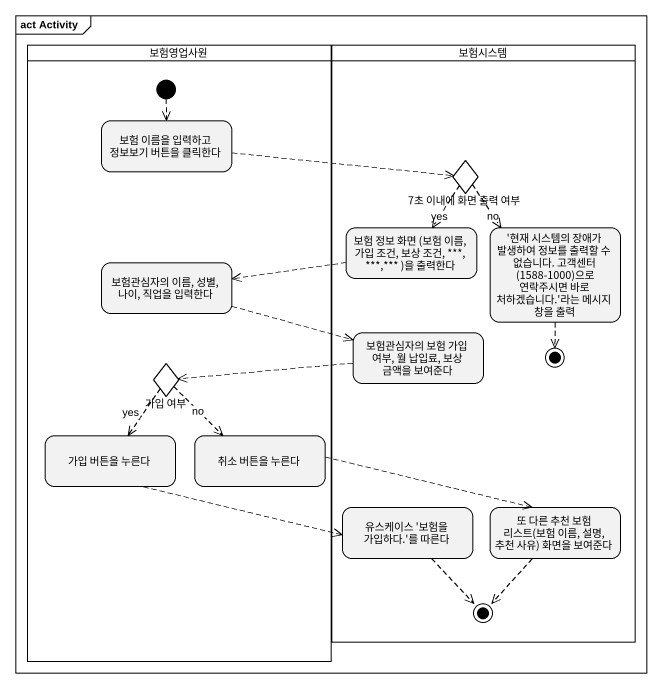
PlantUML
@startuml
mainframe act Activity
hide empty description
state 보험영업사원 <<partition>> {
  state "보험 이름을 입력하고 정보보기 버튼을 클릭한다" as 보험_이름을_입력하고_정보보기_버튼을_클릭한다
  state "보험관심자의 이름, 성별, 나이, 직업을 입력한다" as 보험관심자의_이름_성별_나이_직업을_입력한다
  state "가입 여부" as 가입_여부 <<choice>>
  state "가입 버튼을 누른다" as 가입_버튼을_누른다
  state "취소 버튼을 누른다" as 취소_버튼을_누른다
  [*] -[dashed]-> 보험_이름을_입력하고_정보보기_버튼을_클릭한다
}
state 보험시스템 <<partition>> {
  state "7초 이내에 화면 출력 여부" as c7초_이내에_화면_출력_여부 <<choice>>
  state "보험 정보 화면 (보험 이름, 가입 조건, 보상 조건, ~***, ~***,~*** )을 출력한다" as 보험_정보_화면_보험_이름_가입_조건_보상_조건
  state "'현재 시스템의 장애가 발생하여 정보를 출력할 수 없습니다. 고객센터 (1588-1000)으로 연락주시면 바로 처하겠습니다.'라는 메시지 창을 출력" as 현재_시스템의_장애가_발생하여_정보를_출력할_수
  state "보험관심자의 보험 가입 여부, 월 납입료, 보상 금액을 보여준다" as 보험관심자의_보험_가입_여부_월_납입료_보상
  state final1 <<end>>
  state "유스케이스 '보험을 가입하다.'를 따른다" as 유스케이스_보험을_가입하다_를_따른다
  state "또 다른 추천 보험 리스트(보험 이름, 설명, 추천 사유) 화면을 보여준다" as 또_다른_추천_보험_리스트_보험_이름_설명_추천
  state final2 <<end>>
}
보험_이름을_입력하고_정보보기_버튼을_클릭한다 -right[dashed]-> c7초_이내에_화면_출력_여부
c7초_이내에_화면_출력_여부 -[dashed]-> 보험_정보_화면_보험_이름_가입_조건_보상_조건 : yes
c7초_이내에_화면_출력_여부 -[dashed]-> 현재_시스템의_장애가_발생하여_정보를_출력할_수 : no
보험_정보_화면_보험_이름_가입_조건_보상_조건 -left[dashed]-> 보험관심자의_이름_성별_나이_직업을_입력한다
현재_시스템의_장애가_발생하여_정보를_출력할_수 -[dashed]-> final1
보험관심자의_이름_성별_나이_직업을_입력한다 -right[dashed]-> 보험관심자의_보험_가입_여부_월_납입료_보상
보험관심자의_보험_가입_여부_월_납입료_보상 -left[dashed]-> 가입_여부
가입_여부 -[dashed]-> 가입_버튼을_누른다 : yes
가입_여부 -[dashed]-> 취소_버튼을_누른다 : no
가입_버튼을_누른다 -right[dashed]-> 유스케이스_보험을_가입하다_를_따른다
취소_버튼을_누른다 -right[dashed]-> 또_다른_추천_보험_리스트_보험_이름_설명_추천
유스케이스_보험을_가입하다_를_따른다 -[dashed]-> final2
또_다른_추천_보험_리스트_보험_이름_설명_추천 -[dashed]-> final2
@enduml
